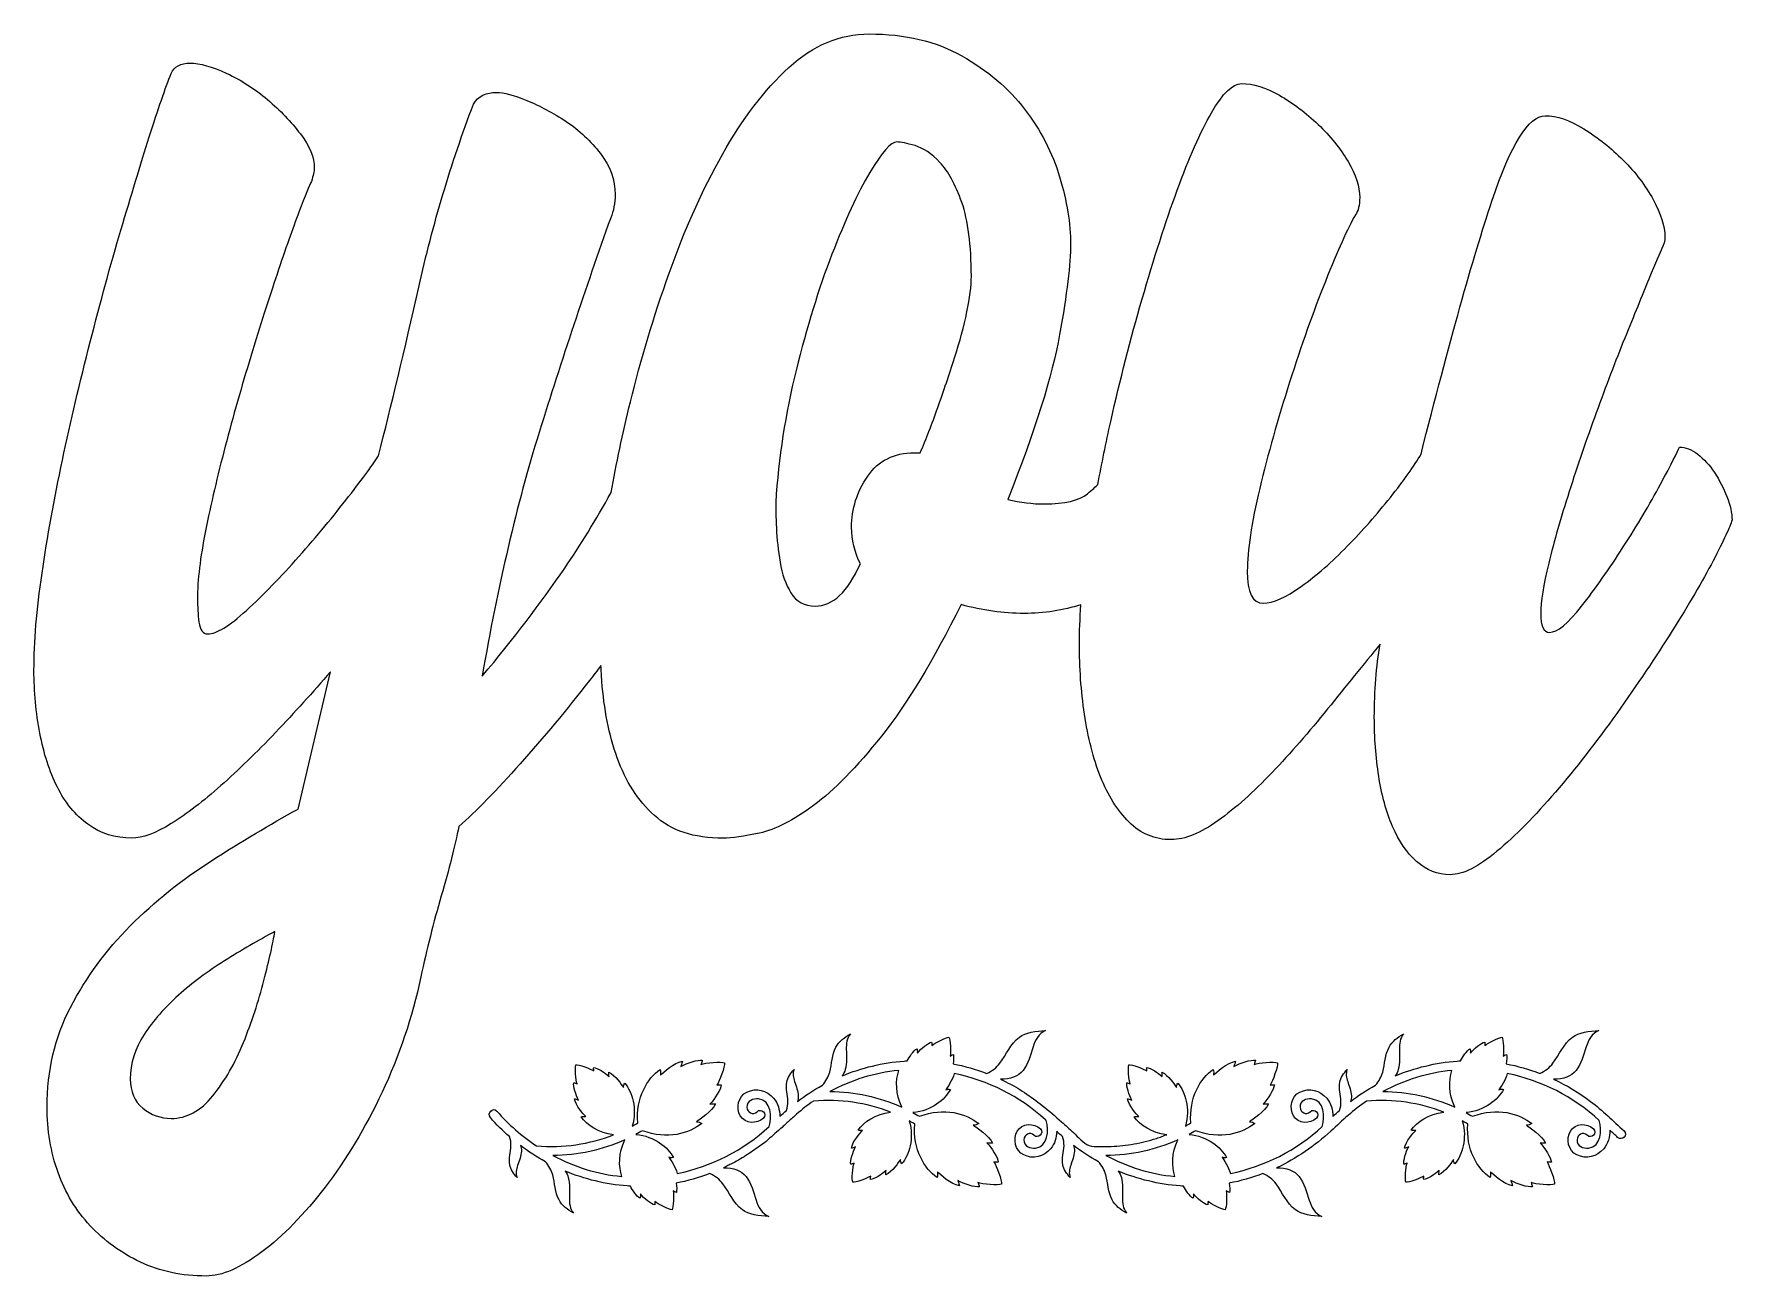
# Model space of a CAD drawing. Header units: inches. Extents: x 1.6 to 13.4, y -17.9 to -0.1.
# Drawn here: x 8.767 to 13.373, y -14.635 to -11.264 of the extents above; entities that cross this region are included whole.
import ezdxf

# ---------------------------------------------------------------- set-up
doc = ezdxf.new("R2010")
doc.units = ezdxf.units.IN
doc.header["$MEASUREMENT"] = 0
doc.layers.add('Layer 1', color=7, linetype='Continuous')

# ---------------------------------------------------------------- blocks, each defined once
blk = doc.blocks.new('block 7')
at = {"layer": 'Layer 1', "lineweight": 0}
for points, knots in [([(13.3218, -12.6943), (13.3508, -12.6389), (13.368, -12.6019), (13.3733, -12.5834), (13.3733, -12.565), (13.3686, -12.5438), (13.3594, -12.52), (13.3501, -12.4963), (13.3389, -12.4745), (13.3257, -12.4547), (13.3125, -12.4349), (13.2973, -12.4184), (13.2802, -12.4052), (13.263, -12.392), (13.2465, -12.3854), (13.2307, -12.3854), (13.2254, -12.3986), (13.2082, -12.4323), (13.1792, -12.4864), (13.1501, -12.5405), (13.1164, -12.5973), (13.0782, -12.6567), (13.0399, -12.7161), (13.0023, -12.7696), (12.9653, -12.8171), (12.9283, -12.8646), (12.8993, -12.8884), (12.8782, -12.8884), (12.8623, -12.8884), (12.8544, -12.8713), (12.8544, -12.8369), (12.8544, -12.8052), (12.8616, -12.7597), (12.8762, -12.7003), (12.8907, -12.6409), (12.9092, -12.5762), (12.9316, -12.5062), (12.954, -12.4362), (12.9785, -12.365), (13.0049, -12.2923), (13.0313, -12.2197), (13.057, -12.1524), (13.0822, -12.0903), (13.1072, -12.0283), (13.129, -11.9748), (13.1475, -11.9299), (13.166, -11.885), (13.1778, -11.8573), (13.1832, -11.8467), (13.1884, -11.8362), (13.1911, -11.8256), (13.1911, -11.815), (13.1911, -11.786), (13.1805, -11.7523), (13.1594, -11.714), (13.1382, -11.6758), (13.1112, -11.6401), (13.0782, -11.6071), (13.0451, -11.5741), (13.0095, -11.5457), (12.9712, -11.5219), (12.933, -11.4981), (12.898, -11.4863), (12.8663, -11.4863), (12.8214, -11.4863), (12.7732, -11.5635), (12.7217, -11.718), (12.6702, -11.8725), (12.6062, -12.1016), (12.5296, -12.4052), (12.5111, -12.4369), (12.4834, -12.4759), (12.4464, -12.522), (12.4094, -12.5683), (12.3705, -12.6125), (12.3296, -12.6547), (12.2886, -12.697), (12.247, -12.7333), (12.2048, -12.7636), (12.1626, -12.794), (12.1282, -12.8092), (12.1018, -12.8092), (12.0728, -12.8092), (12.0583, -12.7802), (12.0583, -12.722), (12.0583, -12.6666), (12.0695, -12.592), (12.092, -12.4983), (12.1144, -12.4046), (12.1415, -12.3081), (12.1732, -12.2091), (12.2048, -12.1101), (12.2371, -12.019), (12.2702, -11.9358), (12.3032, -11.8526), (12.3302, -11.7926), (12.3514, -11.7556), (12.3593, -11.7451), (12.3633, -11.7292), (12.3633, -11.7081), (12.3633, -11.6791), (12.3527, -11.6467), (12.3316, -11.611), (12.3104, -11.5754), (12.2834, -11.5417), (12.2504, -11.51), (12.2173, -11.4784), (12.1824, -11.452), (12.1454, -11.4308), (12.1084, -11.4097), (12.0741, -11.3991), (12.0424, -11.3991), (12.0187, -11.3991), (11.9916, -11.4256), (11.9612, -11.4784), (11.9309, -11.5312), (11.8998, -11.6011), (11.8682, -11.6883), (11.8365, -11.7754), (11.8048, -11.8738), (11.7731, -11.9834), (11.7414, -12.093), (11.713, -12.2039), (11.6879, -12.3161), (11.675, -12.3741), (11.6633, -12.4312), (11.6528, -12.4875), (11.6474, -12.4929), (11.638, -12.5011), (11.6246, -12.5121), (11.6021, -12.5306), (11.5632, -12.5399), (11.5078, -12.5399), (11.4761, -12.5399), (11.443, -12.5359), (11.4087, -12.528), (11.4826, -12.3405), (11.5295, -12.1913), (11.5493, -12.0804), (11.5691, -11.9695), (11.579, -11.8877), (11.579, -11.8348), (11.579, -11.7794), (11.5691, -11.7187), (11.5493, -11.6526), (11.5295, -11.5867), (11.4978, -11.5253), (11.4543, -11.4685), (11.4107, -11.4117), (11.3539, -11.3635), (11.284, -11.3239), (11.214, -11.2843), (11.1301, -11.2645), (11.0325, -11.2645), (10.9532, -11.2645), (10.8806, -11.2948), (10.8146, -11.3556), (10.7486, -11.4163), (10.6885, -11.4949), (10.6344, -11.5912), (10.5802, -11.6877), (10.532, -11.7952), (10.4898, -11.914), (10.4475, -12.0329), (10.4126, -12.1491), (10.3849, -12.2626), (10.3636, -12.3498), (10.3462, -12.4319), (10.3327, -12.5089), (10.2909, -12.5835), (10.2489, -12.652), (10.2066, -12.7141), (10.1419, -12.8092), (10.0673, -12.9069), (9.9828, -13.0072), (10.0251, -12.7617), (10.0766, -12.5412), (10.1373, -12.3458), (10.198, -12.1504), (10.2627, -11.9563), (10.3314, -11.7635), (10.3393, -11.7451), (10.3433, -11.7239), (10.3433, -11.7001), (10.3433, -11.6605), (10.33, -11.6236), (10.3037, -11.5892), (10.2772, -11.555), (10.2462, -11.5259), (10.2106, -11.5021), (10.1749, -11.4784), (10.1393, -11.4592), (10.1037, -11.4447), (10.068, -11.4302), (10.0409, -11.4229), (10.0225, -11.4229), (9.9934, -11.4229), (9.9723, -11.4335), (9.9591, -11.4546), (9.8983, -11.6157), (9.8488, -11.7814), (9.8106, -11.9517), (9.7722, -12.122), (9.7359, -12.2745), (9.7016, -12.4091), (9.6884, -12.4303), (9.6613, -12.4673), (9.6204, -12.52), (9.5795, -12.5729), (9.5346, -12.627), (9.4858, -12.6824), (9.4369, -12.7379), (9.3893, -12.7868), (9.3432, -12.829), (9.2969, -12.8713), (9.262, -12.8924), (9.2382, -12.8924), (9.225, -12.8924), (9.2171, -12.8818), (9.2144, -12.8607), (9.2118, -12.8396), (9.2105, -12.8185), (9.2105, -12.7973), (9.2105, -12.7472), (9.2177, -12.6858), (9.2323, -12.6131), (9.2468, -12.5405), (9.2646, -12.464), (9.2857, -12.3834), (9.3068, -12.3029), (9.3299, -12.2217), (9.3551, -12.1398), (9.3801, -12.058), (9.4039, -11.9834), (9.4264, -11.916), (9.4488, -11.8487), (9.4686, -11.7926), (9.4858, -11.7477), (9.5029, -11.7028), (9.5141, -11.6751), (9.5194, -11.6645), (9.5247, -11.6487), (9.5274, -11.6368), (9.5274, -11.6289), (9.5274, -11.5998), (9.5148, -11.5688), (9.4897, -11.5358), (9.4646, -11.5028), (9.4349, -11.4718), (9.4006, -11.4427), (9.3663, -11.4137), (9.3293, -11.3899), (9.2897, -11.3714), (9.2501, -11.353), (9.2171, -11.3437), (9.1907, -11.3437), (9.1643, -11.3437), (9.1471, -11.353), (9.1392, -11.3714), (9.1234, -11.411), (9.1035, -11.4685), (9.0798, -11.5437), (9.056, -11.619), (9.0303, -11.7035), (9.0025, -11.7972), (8.9748, -11.891), (8.9471, -11.992), (8.9194, -12.1002), (8.8916, -12.2085), (8.8665, -12.3155), (8.8441, -12.421), (8.8217, -12.5267), (8.8031, -12.629), (8.7887, -12.728), (8.7742, -12.827), (8.7669, -12.9148), (8.7669, -12.9914), (8.7669, -13.0495), (8.7722, -13.1063), (8.7827, -13.1617), (8.7932, -13.2172), (8.8091, -13.266), (8.8303, -13.3083), (8.8514, -13.3505), (8.8791, -13.3842), (8.9134, -13.4093), (8.9477, -13.4344), (8.9873, -13.4469), (9.0323, -13.4469), (9.0613, -13.4469), (9.0969, -13.4337), (9.1392, -13.4073), (9.1814, -13.3809), (9.2263, -13.3466), (9.2739, -13.3043), (9.3214, -13.2621), (9.3709, -13.2139), (9.4224, -13.1597), (9.4739, -13.1056), (9.5234, -13.0508), (9.5709, -12.9953), (9.5709, -12.9953), (9.4838, -13.3677), (9.4838, -13.3677), (9.4072, -13.4099), (9.3286, -13.4568), (9.2481, -13.5083), (9.1675, -13.5598), (9.0943, -13.6185), (9.0283, -13.6845), (8.9623, -13.7505), (8.9081, -13.8245), (8.8659, -13.9063), (8.8236, -13.9881), (8.8025, -14.078), (8.8025, -14.1757), (8.8025, -14.239), (8.8124, -14.2985), (8.8322, -14.3539), (8.852, -14.4094), (8.8811, -14.4575), (8.9194, -14.4985), (8.9576, -14.5394), (9.0032, -14.5724), (9.056, -14.5975), (9.1088, -14.6226), (9.1682, -14.6351), (9.2343, -14.6351), (9.2765, -14.6351), (9.3267, -14.6133), (9.3848, -14.5698), (9.4428, -14.5262), (9.5002, -14.4674), (9.5571, -14.3935), (9.6138, -14.3196), (9.6653, -14.2337), (9.7115, -14.1361), (9.7577, -14.0383), (9.7927, -13.9341), (9.8165, -13.8232), (9.8323, -13.7492), (9.8508, -13.6759), (9.8719, -13.6033), (9.8931, -13.5307), (9.9089, -13.468), (9.9195, -13.4152), (9.967, -13.373), (10.0225, -13.3162), (10.0858, -13.2449), (10.1492, -13.1736), (10.2119, -13.0983), (10.274, -13.0191), (10.2846, -13.0056), (10.2947, -12.9921), (10.305, -12.9785), (10.3058, -12.9927), (10.3066, -13.0068), (10.3076, -13.0211), (10.3129, -13.0963), (10.3267, -13.1657), (10.3492, -13.229), (10.3716, -13.2924), (10.4053, -13.3446), (10.4502, -13.3855), (10.4951, -13.4265), (10.5571, -13.4469), (10.6364, -13.4469), (10.6601, -13.4469), (10.6931, -13.4423), (10.7354, -13.433), (10.7776, -13.4238), (10.8265, -13.3987), (10.8819, -13.3578), (10.9374, -13.3169), (10.9988, -13.2542), (11.0661, -13.1696), (11.1335, -13.0851), (11.2054, -12.9663), (11.282, -12.8131), (11.34, -12.829), (11.3968, -12.8369), (11.4523, -12.8369), (11.5073, -12.8369), (11.5589, -12.829), (11.6071, -12.8133), (11.6043, -12.8512), (11.6028, -12.8869), (11.6028, -12.9201), (11.6028, -12.9835), (11.6074, -13.0468), (11.6167, -13.1102), (11.6259, -13.1736), (11.6404, -13.2304), (11.6602, -13.2805), (11.68, -13.3307), (11.7058, -13.3716), (11.7375, -13.4033), (11.7692, -13.435), (11.8074, -13.4508), (11.8523, -13.4508), (11.8893, -13.4508), (11.9315, -13.4337), (11.9791, -13.3993), (12.0266, -13.3651), (12.0754, -13.3215), (12.1256, -13.2686), (12.1757, -13.2159), (12.2259, -13.1584), (12.2761, -13.0963), (12.3263, -13.0343), (12.3738, -12.9755), (12.4187, -12.9201), (12.4081, -12.9809), (12.4029, -13.0468), (12.4029, -13.1181), (12.4029, -13.1736), (12.4068, -13.2271), (12.4148, -13.2785), (12.4227, -13.33), (12.4352, -13.3756), (12.4524, -13.4152), (12.4695, -13.4548), (12.4913, -13.4865), (12.5177, -13.5103), (12.5441, -13.534), (12.5745, -13.5459), (12.6088, -13.5459), (12.6431, -13.5459), (12.6854, -13.5247), (12.7356, -13.4825), (12.7857, -13.4403), (12.8386, -13.3869), (12.894, -13.3221), (12.9495, -13.2574), (13.0049, -13.1861), (13.0604, -13.1082), (13.1158, -13.0304), (13.166, -12.9557), (13.2109, -12.8844), (13.2558, -12.8131), (13.2927, -12.7498), (13.3218, -12.6943)], [0, 0, 0, 0, 1, 1, 1, 2, 2, 2, 3, 3, 3, 4, 4, 4, 5, 5, 5, 6, 6, 6, 7, 7, 7, 8, 8, 8, 9, 9, 9, 10, 10, 10, 11, 11, 11, 12, 12, 12, 13, 13, 13, 14, 14, 14, 15, 15, 15, 16, 16, 16, 17, 17, 17, 18, 18, 18, 19, 19, 19, 20, 20, 20, 21, 21, 21, 22, 22, 22, 23, 23, 23, 24, 24, 24, 25, 25, 25, 26, 26, 26, 27, 27, 27, 28, 28, 28, 29, 29, 29, 30, 30, 30, 31, 31, 31, 32, 32, 32, 33, 33, 33, 34, 34, 34, 35, 35, 35, 36, 36, 36, 37, 37, 37, 38, 38, 38, 39, 39, 39, 40, 40, 40, 41, 41, 41, 42, 42, 42, 43, 43, 43, 44, 44, 44, 45, 45, 45, 46, 46, 46, 47, 47, 47, 48, 48, 48, 49, 49, 49, 50, 50, 50, 51, 51, 51, 52, 52, 52, 53, 53, 53, 54, 54, 54, 55, 55, 55, 56, 56, 56, 57, 57, 57, 58, 58, 58, 59, 59, 59, 60, 60, 60, 61, 61, 61, 62, 62, 62, 63, 63, 63, 64, 64, 64, 65, 65, 65, 66, 66, 66, 67, 67, 67, 68, 68, 68, 69, 69, 69, 70, 70, 70, 71, 71, 71, 72, 72, 72, 73, 73, 73, 74, 74, 74, 75, 75, 75, 76, 76, 76, 77, 77, 77, 78, 78, 78, 79, 79, 79, 80, 80, 80, 81, 81, 81, 82, 82, 82, 83, 83, 83, 84, 84, 84, 85, 85, 85, 86, 86, 86, 87, 87, 87, 88, 88, 88, 89, 89, 89, 90, 90, 90, 91, 91, 91, 92, 92, 92, 93, 93, 93, 94, 94, 94, 95, 95, 95, 96, 96, 96, 97, 97, 97, 98, 98, 98, 99, 99, 99, 100, 100, 100, 101, 101, 101, 102, 102, 102, 103, 103, 103, 104, 104, 104, 105, 105, 105, 106, 106, 106, 107, 107, 107, 108, 108, 108, 109, 109, 109, 110, 110, 110, 111, 111, 111, 112, 112, 112, 113, 113, 113, 114, 114, 114, 115, 115, 115, 116, 116, 116, 117, 117, 117, 118, 118, 118, 119, 119, 119, 120, 120, 120, 121, 121, 121, 122, 122, 122, 123, 123, 123, 124, 124, 124, 125, 125, 125, 126, 126, 126, 127, 127, 127, 128, 128, 128, 129, 129, 129, 130, 130, 130, 131, 131, 131, 132, 132, 132, 133, 133, 133, 134, 134, 134, 135, 135, 135, 136, 136, 136, 137, 137, 137, 138, 138, 138, 139, 139, 139, 140, 140, 140, 141, 141, 141, 142, 142, 142, 143, 143, 143, 144, 144, 144, 145, 145, 145, 146, 146, 146, 147, 147, 147, 147]), ([(11.2978, -12.019), (11.2899, -12.0573), (11.2786, -12.0989), (11.2642, -12.1438), (11.2496, -12.1887), (11.2345, -12.2336), (11.2186, -12.2784), (11.2028, -12.3234), (11.1869, -12.3643), (11.1711, -12.4012), (11.1711, -12.4012), (11.1552, -12.4012), (11.1552, -12.4012), (11.0998, -12.4012), (11.0575, -12.4224), (11.0285, -12.4646), (10.9994, -12.5069), (10.9849, -12.5531), (10.9849, -12.6032), (10.9849, -12.6376), (10.9928, -12.6706), (11.0087, -12.7022), (10.9743, -12.7789), (10.9334, -12.8171), (10.8859, -12.8171), (10.8568, -12.8171), (10.835, -12.8052), (10.8205, -12.7815), (10.806, -12.7577), (10.7961, -12.73), (10.7908, -12.6983), (10.7855, -12.6666), (10.7822, -12.6356), (10.7809, -12.6052), (10.7796, -12.5749), (10.779, -12.5517), (10.779, -12.5359), (10.7869, -12.4145), (10.8053, -12.295), (10.8344, -12.1774), (10.8634, -12.06), (10.8958, -11.955), (10.9315, -11.8625), (10.9671, -11.7701), (11.0014, -11.6962), (11.0344, -11.6407), (11.0674, -11.5853), (11.0919, -11.5576), (11.1077, -11.5576), (11.1182, -11.5576), (11.1348, -11.5609), (11.1572, -11.5675), (11.1796, -11.5741), (11.2021, -11.5892), (11.2245, -11.613), (11.2469, -11.6368), (11.2668, -11.6731), (11.284, -11.7219), (11.3011, -11.7708), (11.3097, -11.8375), (11.3097, -11.922), (11.3097, -11.9484), (11.3058, -11.9807), (11.2978, -12.019)], [0, 0, 0, 0, 1, 1, 1, 2, 2, 2, 3, 3, 3, 4, 4, 4, 5, 5, 5, 6, 6, 6, 7, 7, 7, 8, 8, 8, 9, 9, 9, 10, 10, 10, 11, 11, 11, 12, 12, 12, 13, 13, 13, 14, 14, 14, 15, 15, 15, 16, 16, 16, 17, 17, 17, 18, 18, 18, 19, 19, 19, 20, 20, 20, 21, 21, 21, 21]), ([(9.3907, -13.8331), (9.3762, -13.8898), (9.3577, -13.9459), (9.3353, -14.0014), (9.3128, -14.0568), (9.2851, -14.105), (9.2521, -14.146), (9.219, -14.1869), (9.1814, -14.2074), (9.1392, -14.2074), (9.1101, -14.2074), (9.0844, -14.1981), (9.062, -14.1796), (9.0395, -14.1611), (9.0283, -14.1347), (9.0283, -14.1004), (9.0283, -14.0581), (9.0408, -14.0179), (9.0659, -13.9796), (9.091, -13.9413), (9.122, -13.9057), (9.159, -13.8727), (9.1959, -13.8396), (9.2375, -13.8086), (9.2838, -13.7796), (9.3299, -13.7505), (9.3755, -13.7241), (9.4204, -13.7004), (9.4151, -13.7321), (9.4052, -13.7762), (9.3907, -13.8331)], [0, 0, 0, 0, 1, 1, 1, 2, 2, 2, 3, 3, 3, 4, 4, 4, 5, 5, 5, 6, 6, 6, 7, 7, 7, 8, 8, 8, 9, 9, 9, 10, 10, 10, 10])]:
    blk.add_open_spline(points, degree=3, knots=knots, dxfattribs=at)
blk = doc.blocks.new('block 17')
at = {"layer": 'Layer 1', "lineweight": 0}
for points, knots in [([(12.98, -14.2532), (12.9913, -14.2643), (13.0088, -14.2469), (12.9974, -14.2358), (12.9805, -14.2194), (12.9473, -14.2195), (12.9347, -14.242), (12.9229, -14.2631), (12.9284, -14.2952), (12.9521, -14.3064), (12.9783, -14.3188), (13.0064, -14.312), (13.0251, -14.2899), (13.0373, -14.2754), (13.0419, -14.2575), (13.0418, -14.2394), (13.0489, -14.2459), (13.0559, -14.2524), (13.063, -14.2589), (13.0747, -14.2697), (13.0921, -14.2523), (13.0804, -14.2415), (13.0507, -14.2141), (13.0219, -14.1856), (12.9896, -14.1612), (12.9584, -14.1377), (12.9247, -14.1175), (12.8892, -14.1009), (12.9153, -14.101), (12.9377, -14.0935), (12.9503, -14.0774), (12.9646, -14.059), (12.9701, -14.0356), (12.9775, -14.0131), (12.9834, -13.9952), (12.9924, -13.9769), (13.0117, -13.9692), (12.9853, -13.9697), (12.9577, -13.9738), (12.9404, -13.9866), (12.9155, -14.005), (12.9054, -14.0342), (12.8875, -14.0578), (12.8788, -14.0693), (12.8663, -14.0786), (12.8518, -14.0851), (12.8221, -14.0738), (12.7915, -14.0651), (12.7604, -14.0592), (12.7622, -14.0491), (12.7627, -14.0392), (12.7613, -14.0343), (12.759, -14.035), (12.756, -14.0362), (12.7527, -14.0384), (12.7547, -14.0292), (12.7535, -13.9926), (12.7494, -13.9869), (12.7425, -13.9862), (12.71, -14.0032), (12.703, -14.0094), (12.7033, -14.0055), (12.7029, -14.0023), (12.7023, -14), (12.6931, -14.0021), (12.6731, -14.018), (12.6639, -14.03), (12.6638, -14.0237), (12.6632, -14.021), (12.6629, -14.0181), (12.6524, -14.0242), (12.6428, -14.0394), (12.6364, -14.051), (12.6334, -14.0512), (12.6304, -14.0514), (12.6274, -14.0516), (12.5693, -14.0561), (12.5127, -14.0699), (12.4596, -14.0918), (12.4634, -14.0866), (12.4664, -14.0808), (12.468, -14.0746), (12.4728, -14.0569), (12.4712, -14.0385), (12.4709, -14.0201), (12.4706, -14.0055), (12.4722, -13.9896), (12.4822, -13.9778), (12.4664, -13.9869), (12.4506, -13.9989), (12.4428, -14.0137), (12.4317, -14.0349), (12.4318, -14.0589), (12.4259, -14.0815), (12.4226, -14.0944), (12.4155, -14.1069), (12.4061, -14.1174), (12.3825, -14.1303), (12.3599, -14.1449), (12.3384, -14.1611), (12.3401, -14.1564), (12.341, -14.1515), (12.3408, -14.1465), (12.3402, -14.1329), (12.3349, -14.1202), (12.3306, -14.1072), (12.3271, -14.0969), (12.3247, -14.0853), (12.3292, -14.0747), (12.3199, -14.0846), (12.3114, -14.0967), (12.3092, -14.1089), (12.3061, -14.1265), (12.3115, -14.1435), (12.3124, -14.1609), (12.3129, -14.169), (12.3114, -14.1774), (12.3085, -14.1855), (12.3024, -14.1909), (12.2964, -14.1964), (12.2904, -14.202), (12.2904, -14.1842), (12.2858, -14.1667), (12.2737, -14.1524), (12.2551, -14.1303), (12.227, -14.1235), (12.2007, -14.1359), (12.177, -14.1471), (12.1716, -14.1792), (12.1834, -14.2003), (12.196, -14.2228), (12.2292, -14.2229), (12.2461, -14.2065), (12.2575, -14.1954), (12.24, -14.178), (12.2286, -14.1891), (12.2177, -14.1998), (12.2023, -14.1911), (12.2015, -14.177), (12.2005, -14.1601), (12.2187, -14.1523), (12.2328, -14.1544), (12.2679, -14.1595), (12.2687, -14.2025), (12.2618, -14.2295), (12.1914, -14.2943), (12.1048, -14.3378), (12.0124, -14.3566), (12.0082, -14.3392), (11.9934, -14.3184), (11.9897, -14.3127), (11.9944, -14.3141), (11.9977, -14.3145), (12.002, -14.3138), (11.987, -14.2852), (11.951, -14.2558), (11.9003, -14.2507), (11.9063, -14.2475), (11.9123, -14.2442), (11.9182, -14.2407), (11.9844, -14.2661), (12.0458, -14.2486), (12.0787, -14.2207), (12.0742, -14.2179), (12.0702, -14.2169), (12.0641, -14.2163), (12.0721, -14.2107), (12.1069, -14.1887), (12.1158, -14.1677), (12.1122, -14.1679), (12.1088, -14.1675), (12.101, -14.1684), (12.1143, -14.1552), (12.1307, -14.128), (12.1318, -14.1164), (12.1289, -14.1161), (12.1249, -14.1162), (12.1201, -14.1171), (12.1266, -14.1075), (12.1424, -14.065), (12.1403, -14.0566), (12.1327, -14.0525), (12.0876, -14.0568), (12.0766, -14.0607), (12.0788, -14.0563), (12.0798, -14.0525), (12.0803, -14.0495), (12.0687, -14.0477), (12.0383, -14.0566), (12.0221, -14.0661), (12.0251, -14.0588), (12.0255, -14.0555), (12.0266, -14.052), (12.004, -14.0552), (11.9739, -14.0832), (11.9665, -14.0896), (11.9674, -14.084), (11.9674, -14.0794), (11.9659, -14.0743), (11.9313, -14.0985), (11.8995, -14.1515), (11.9053, -14.2197), (11.9003, -14.2226), (11.8953, -14.2254), (11.8903, -14.2281), (11.904, -14.1798), (11.8904, -14.1361), (11.8697, -14.1118), (11.8675, -14.1154), (11.8666, -14.1187), (11.8661, -14.1236), (11.8617, -14.1171), (11.8439, -14.089), (11.8269, -14.0818), (11.8271, -14.0848), (11.8267, -14.0875), (11.8275, -14.0938), (11.8169, -14.0831), (11.7949, -14.0698), (11.7855, -14.0689), (11.7852, -14.0713), (11.7853, -14.0745), (11.786, -14.0784), (11.7783, -14.0731), (11.7439, -14.0604), (11.7372, -14.062), (11.7338, -14.0682), (11.7374, -14.1046), (11.7405, -14.1135), (11.737, -14.1118), (11.7339, -14.1109), (11.7315, -14.1105), (11.73, -14.1198), (11.7372, -14.1445), (11.7448, -14.1575), (11.7389, -14.1551), (11.7363, -14.1548), (11.7334, -14.1539), (11.7361, -14.1721), (11.7587, -14.1965), (11.7638, -14.2024), (11.7593, -14.2017), (11.7556, -14.2017), (11.7515, -14.2029), (11.7674, -14.2257), (11.7988, -14.247), (11.8398, -14.2516), (11.8365, -14.2512), (11.8297, -14.2554), (11.8265, -14.2566), (11.8216, -14.2583), (11.8167, -14.26), (11.8117, -14.2616), (11.8018, -14.2648), (11.7918, -14.2676), (11.7817, -14.2701), (11.7616, -14.2751), (11.741, -14.2787), (11.7203, -14.281), (11.6995, -14.2832), (11.6785, -14.284), (11.6576, -14.2835), (11.6487, -14.2832), (11.6371, -14.2843), (11.6289, -14.2808), (11.6129, -14.2739), (11.5994, -14.2575), (11.5865, -14.2459), (11.5759, -14.2363), (11.5652, -14.2267), (11.5547, -14.2169), (11.5378, -14.2014), (11.5204, -14.1865), (11.5023, -14.1723), (11.4867, -14.1601), (11.4705, -14.1484), (11.454, -14.1372), (11.4376, -14.1261), (11.4209, -14.1168), (11.4033, -14.1079), (11.3985, -14.1055), (11.3937, -14.1032), (11.3889, -14.1009), (11.415, -14.101), (11.4374, -14.0935), (11.4499, -14.0774), (11.4642, -14.059), (11.4698, -14.0356), (11.4772, -14.0131), (11.4831, -13.9952), (11.492, -13.9769), (11.5113, -13.9692), (11.4849, -13.9697), (11.4574, -13.9738), (11.4401, -13.9866), (11.4152, -14.005), (11.4051, -14.0342), (11.3872, -14.0578), (11.3784, -14.0693), (11.366, -14.0786), (11.3514, -14.0851), (11.3218, -14.0738), (11.2912, -14.0651), (11.2601, -14.0592), (11.2618, -14.0491), (11.2624, -14.0392), (11.2609, -14.0343), (11.2586, -14.035), (11.2556, -14.0362), (11.2523, -14.0384), (11.2543, -14.0292), (11.2531, -13.9926), (11.249, -13.9869), (11.2421, -13.9862), (11.2097, -14.0032), (11.2027, -14.0094), (11.2029, -14.0055), (11.2025, -14.0023), (11.202, -14), (11.1928, -14.0021), (11.1727, -14.018), (11.1635, -14.03), (11.1635, -14.0237), (11.1628, -14.021), (11.1625, -14.0181), (11.1521, -14.0242), (11.1424, -14.0394), (11.136, -14.051), (11.133, -14.0512), (11.13, -14.0514), (11.1271, -14.0516), (11.069, -14.0561), (11.0123, -14.0699), (10.9592, -14.0918), (10.9631, -14.0866), (10.966, -14.0808), (10.9677, -14.0746), (10.9724, -14.0569), (10.9708, -14.0385), (10.9705, -14.0201), (10.9703, -14.0055), (10.9719, -13.9896), (10.9819, -13.9778), (10.966, -13.9869), (10.9502, -13.9989), (10.9425, -14.0137), (10.9313, -14.0349), (10.9314, -14.0589), (10.9256, -14.0815), (10.9222, -14.0944), (10.9152, -14.1069), (10.9058, -14.1174), (10.8822, -14.1303), (10.8596, -14.1449), (10.8381, -14.1611), (10.8398, -14.1564), (10.8406, -14.1515), (10.8404, -14.1465), (10.8398, -14.1329), (10.8346, -14.1202), (10.8302, -14.1072), (10.8268, -14.0969), (10.8243, -14.0853), (10.8288, -14.0747), (10.8196, -14.0846), (10.8111, -14.0967), (10.8089, -14.1089), (10.8057, -14.1265), (10.8112, -14.1435), (10.8121, -14.1609), (10.8125, -14.169), (10.8111, -14.1774), (10.8082, -14.1855), (10.802, -14.1909), (10.796, -14.1964), (10.7901, -14.202), (10.79, -14.1842), (10.7854, -14.1667), (10.7734, -14.1524), (10.7548, -14.1303), (10.7266, -14.1235), (10.7004, -14.1359), (10.6767, -14.1471), (10.6712, -14.1792), (10.683, -14.2003), (10.6956, -14.2228), (10.7289, -14.2229), (10.7457, -14.2065), (10.7571, -14.1954), (10.7397, -14.178), (10.7283, -14.1891), (10.7173, -14.1998), (10.7019, -14.1911), (10.7011, -14.177), (10.7001, -14.1601), (10.7183, -14.1523), (10.7325, -14.1544), (10.7676, -14.1595), (10.7684, -14.2025), (10.7614, -14.2295), (10.6911, -14.2943), (10.6045, -14.3378), (10.5121, -14.3566), (10.5078, -14.3392), (10.493, -14.3184), (10.4893, -14.3127), (10.4941, -14.3141), (10.4974, -14.3145), (10.5016, -14.3138), (10.4867, -14.2852), (10.4507, -14.2558), (10.3999, -14.2507), (10.4059, -14.2475), (10.4119, -14.2442), (10.4178, -14.2407), (10.484, -14.2661), (10.5455, -14.2486), (10.5784, -14.2207), (10.5738, -14.2179), (10.5699, -14.2169), (10.5638, -14.2163), (10.5718, -14.2107), (10.6066, -14.1887), (10.6154, -14.1677), (10.6118, -14.1679), (10.6085, -14.1675), (10.6007, -14.1684), (10.6139, -14.1552), (10.6303, -14.128), (10.6315, -14.1164), (10.6285, -14.1161), (10.6245, -14.1162), (10.6197, -14.1171), (10.6263, -14.1075), (10.642, -14.065), (10.64, -14.0566), (10.6324, -14.0525), (10.5873, -14.0568), (10.5763, -14.0607), (10.5784, -14.0563), (10.5795, -14.0525), (10.5799, -14.0495), (10.5684, -14.0477), (10.5379, -14.0566), (10.5218, -14.0661), (10.5247, -14.0588), (10.5252, -14.0555), (10.5262, -14.052), (10.5037, -14.0552), (10.4735, -14.0832), (10.4661, -14.0896), (10.4671, -14.084), (10.4671, -14.0794), (10.4656, -14.0743), (10.431, -14.0985), (10.3992, -14.1515), (10.4049, -14.2197), (10.4, -14.2226), (10.395, -14.2254), (10.39, -14.2281), (10.4036, -14.1798), (10.39, -14.1361), (10.3694, -14.1118), (10.3671, -14.1154), (10.3663, -14.1187), (10.3658, -14.1236), (10.3613, -14.1171), (10.3436, -14.089), (10.3266, -14.0818), (10.3267, -14.0848), (10.3264, -14.0875), (10.3272, -14.0938), (10.3165, -14.0831), (10.2945, -14.0698), (10.2852, -14.0689), (10.2849, -14.0713), (10.2849, -14.0745), (10.2857, -14.0784), (10.2779, -14.0731), (10.2436, -14.0604), (10.2368, -14.062), (10.2335, -14.0682), (10.237, -14.1046), (10.2402, -14.1135), (10.2366, -14.1118), (10.2335, -14.1109), (10.2311, -14.1105), (10.2296, -14.1198), (10.2369, -14.1445), (10.2445, -14.1575), (10.2386, -14.1551), (10.2359, -14.1548), (10.2331, -14.1539), (10.2357, -14.1721), (10.2583, -14.1965), (10.2635, -14.2024), (10.2589, -14.2017), (10.2553, -14.2017), (10.2511, -14.2029), (10.2671, -14.2257), (10.2985, -14.247), (10.3394, -14.2516), (10.2735, -14.2775), (10.2023, -14.288), (10.1304, -14.2819), (10.0904, -14.2555), (10.0539, -14.2237), (10.0226, -14.1876), (10.0121, -14.1756), (9.9948, -14.1931), (10.0051, -14.205), (10.0212, -14.2235), (10.0386, -14.2408), (10.0569, -14.2568), (10.0598, -14.2649), (10.0612, -14.2733), (10.0608, -14.2814), (10.0598, -14.2988), (10.0544, -14.3158), (10.0576, -14.3334), (10.0598, -14.3456), (10.0683, -14.3577), (10.0775, -14.3676), (10.073, -14.357), (10.0755, -14.3454), (10.0789, -14.335), (10.0832, -14.3221), (10.0885, -14.3094), (10.0891, -14.2958), (10.0893, -14.2908), (10.0885, -14.2859), (10.0868, -14.2812), (10.1082, -14.2974), (10.1309, -14.312), (10.1544, -14.3249), (10.1639, -14.3354), (10.1709, -14.3478), (10.1742, -14.3608), (10.1801, -14.3834), (10.18, -14.4074), (10.1912, -14.4286), (10.1989, -14.4434), (10.2147, -14.4554), (10.2306, -14.4645), (10.2205, -14.4527), (10.219, -14.4368), (10.2192, -14.4221), (10.2195, -14.4038), (10.2211, -14.3854), (10.2164, -14.3677), (10.2147, -14.3614), (10.2118, -14.3557), (10.2079, -14.3505), (10.261, -14.3724), (10.3176, -14.3862), (10.3757, -14.3907), (10.3787, -14.3909), (10.3817, -14.3911), (10.3847, -14.3913), (10.3911, -14.4029), (10.4008, -14.4181), (10.4112, -14.4242), (10.4115, -14.4213), (10.4122, -14.4186), (10.4122, -14.4123), (10.4214, -14.4243), (10.4415, -14.4402), (10.4507, -14.4423), (10.4512, -14.44), (10.4516, -14.4368), (10.4513, -14.4329), (10.4584, -14.4391), (10.4908, -14.4561), (10.4977, -14.4553), (10.5018, -14.4497), (10.503, -14.4131), (10.501, -14.4039), (10.5043, -14.4061), (10.5073, -14.4073), (10.5096, -14.408), (10.5111, -14.403), (10.5105, -14.3932), (10.5088, -14.3831), (10.5399, -14.3772), (10.5705, -14.3685), (10.6001, -14.3572), (10.6147, -14.3637), (10.6271, -14.373), (10.6358, -14.3845), (10.6538, -14.4081), (10.6639, -14.4373), (10.6887, -14.4557), (10.706, -14.4685), (10.7336, -14.4726), (10.76, -14.4731), (10.7407, -14.4654), (10.7317, -14.4471), (10.7258, -14.4292), (10.7184, -14.4067), (10.7129, -14.3833), (10.6986, -14.3649), (10.686, -14.3488), (10.6637, -14.3412), (10.6376, -14.3414), (10.6401, -14.3413), (10.6445, -14.338), (10.6468, -14.3369), (10.6505, -14.3351), (10.6541, -14.3333), (10.6577, -14.3314), (10.6646, -14.3278), (10.6714, -14.3241), (10.6781, -14.3202), (10.6915, -14.3124), (10.7046, -14.3041), (10.7173, -14.2953), (10.7291, -14.2871), (10.7421, -14.2791), (10.7528, -14.2698), (10.7657, -14.2586), (10.7783, -14.2471), (10.791, -14.2358), (10.7932, -14.2358), (10.7998, -14.2279), (10.8016, -14.2263), (10.8054, -14.2229), (10.8092, -14.2196), (10.8129, -14.2162), (10.8205, -14.2094), (10.8281, -14.2027), (10.8357, -14.1959), (10.8504, -14.1828), (10.8653, -14.1712), (10.8817, -14.1603), (10.9536, -14.1542), (11.0248, -14.1648), (11.0908, -14.1907), (11.0498, -14.1953), (11.0184, -14.2166), (11.0025, -14.2394), (11.0066, -14.2406), (11.0103, -14.2406), (11.0148, -14.2399), (11.0097, -14.2458), (10.987, -14.2702), (10.9844, -14.2884), (10.9872, -14.2875), (10.9899, -14.2872), (10.9958, -14.2848), (10.9882, -14.2978), (10.981, -14.3225), (10.9825, -14.3317), (10.9848, -14.3314), (10.988, -14.3305), (10.9915, -14.3288), (10.9883, -14.3377), (10.9848, -14.3741), (10.9881, -14.3802), (10.9949, -14.3819), (11.0293, -14.3692), (11.037, -14.3639), (11.0363, -14.3678), (11.0362, -14.371), (11.0365, -14.3734), (11.0459, -14.3725), (11.0678, -14.3592), (11.0785, -14.3485), (11.0777, -14.3548), (11.078, -14.3575), (11.0779, -14.3604), (11.0949, -14.3533), (11.1126, -14.3252), (11.1171, -14.3187), (11.1176, -14.3236), (11.1185, -14.3268), (11.1207, -14.3305), (11.1414, -14.3062), (11.1549, -14.2625), (11.1413, -14.2142), (11.1463, -14.2169), (11.1513, -14.2197), (11.1562, -14.2226), (11.1505, -14.2908), (11.1823, -14.3438), (11.2169, -14.368), (11.2184, -14.3629), (11.2184, -14.3583), (11.2175, -14.3527), (11.2249, -14.3591), (11.255, -14.3871), (11.2775, -14.3903), (11.2765, -14.3868), (11.276, -14.3835), (11.2731, -14.3762), (11.2892, -14.3857), (11.3197, -14.3946), (11.3312, -14.3927), (11.3308, -14.3898), (11.3297, -14.3859), (11.3276, -14.3816), (11.3386, -14.3855), (11.3837, -14.3898), (11.3913, -14.3857), (11.3933, -14.3773), (11.3776, -14.3348), (11.3711, -14.3252), (11.3758, -14.3261), (11.3798, -14.3262), (11.3828, -14.3259), (11.3817, -14.3142), (11.3652, -14.287), (11.352, -14.2739), (11.3598, -14.2748), (11.3631, -14.2744), (11.3668, -14.2746), (11.3579, -14.2536), (11.3231, -14.2316), (11.3151, -14.226), (11.3212, -14.2254), (11.3252, -14.2244), (11.3297, -14.2216), (11.2968, -14.1937), (11.2354, -14.1762), (11.1691, -14.2016), (11.1632, -14.1981), (11.1573, -14.1948), (11.1513, -14.1916), (11.202, -14.1865), (11.238, -14.1571), (11.2529, -14.1285), (11.2487, -14.1278), (11.2454, -14.1282), (11.2406, -14.1296), (11.2443, -14.1239), (11.2592, -14.1031), (11.2634, -14.0857), (11.355, -14.1043), (11.4409, -14.1473), (11.511, -14.2111), (11.5116, -14.2119), (11.5122, -14.2126), (11.5129, -14.2133), (11.5197, -14.2404), (11.5187, -14.2828), (11.4838, -14.2879), (11.4696, -14.29), (11.4515, -14.2822), (11.4524, -14.2653), (11.4532, -14.2512), (11.4686, -14.2425), (11.4796, -14.2532), (11.491, -14.2643), (11.5084, -14.2469), (11.497, -14.2358), (11.4802, -14.2194), (11.4469, -14.2195), (11.4344, -14.242), (11.4225, -14.2631), (11.428, -14.2952), (11.4517, -14.3064), (11.4779, -14.3188), (11.5061, -14.312), (11.5247, -14.2899), (11.5362, -14.2762), (11.5409, -14.2595), (11.5414, -14.2424), (11.5465, -14.2473), (11.5518, -14.2521), (11.5572, -14.2568), (11.5601, -14.2649), (11.5615, -14.2733), (11.5611, -14.2814), (11.5602, -14.2988), (11.5548, -14.3158), (11.5579, -14.3334), (11.5601, -14.3456), (11.5686, -14.3577), (11.5778, -14.3676), (11.5734, -14.357), (11.5758, -14.3454), (11.5793, -14.335), (11.5836, -14.3221), (11.5888, -14.3094), (11.5894, -14.2958), (11.5896, -14.2908), (11.5888, -14.2859), (11.5871, -14.2812), (11.6086, -14.2974), (11.6312, -14.312), (11.6548, -14.3249), (11.6642, -14.3354), (11.6713, -14.3478), (11.6746, -14.3608), (11.6804, -14.3834), (11.6804, -14.4074), (11.6915, -14.4286), (11.6993, -14.4434), (11.7151, -14.4554), (11.7309, -14.4645), (11.7209, -14.4527), (11.7193, -14.4368), (11.7196, -14.4221), (11.7199, -14.4038), (11.7215, -14.3854), (11.7167, -14.3677), (11.715, -14.3614), (11.7121, -14.3557), (11.7082, -14.3505), (11.7613, -14.3724), (11.818, -14.3862), (11.8761, -14.3907), (11.8791, -14.3909), (11.8821, -14.3911), (11.8851, -14.3913), (11.8915, -14.4029), (11.9011, -14.4181), (11.9116, -14.4242), (11.9119, -14.4213), (11.9125, -14.4186), (11.9125, -14.4123), (11.9217, -14.4243), (11.9418, -14.4402), (11.951, -14.4423), (11.9516, -14.44), (11.9519, -14.4368), (11.9517, -14.4329), (11.9587, -14.4391), (11.9911, -14.4561), (11.9981, -14.4553), (12.0022, -14.4497), (12.0033, -14.4131), (12.0014, -14.4039), (12.0046, -14.4061), (12.0076, -14.4073), (12.0099, -14.408), (12.0114, -14.403), (12.0109, -14.3932), (12.0091, -14.3831), (12.0402, -14.3772), (12.0708, -14.3685), (12.1004, -14.3572), (12.115, -14.3637), (12.1274, -14.373), (12.1362, -14.3845), (12.1541, -14.4081), (12.1642, -14.4373), (12.1891, -14.4557), (12.2064, -14.4685), (12.234, -14.4726), (12.2604, -14.4731), (12.2411, -14.4654), (12.2321, -14.4471), (12.2262, -14.4292), (12.2188, -14.4067), (12.2133, -14.3833), (12.199, -14.3649), (12.1864, -14.3488), (12.164, -14.3412), (12.1379, -14.3414), (12.1922, -14.316), (12.241, -14.2821), (12.2851, -14.2416), (12.3163, -14.2129), (12.3466, -14.1838), (12.3821, -14.1603), (12.454, -14.1542), (12.5252, -14.1648), (12.5911, -14.1907), (12.5502, -14.1953), (12.5187, -14.2166), (12.5028, -14.2394), (12.5069, -14.2406), (12.5106, -14.2406), (12.5151, -14.2399), (12.51, -14.2458), (12.4874, -14.2702), (12.4848, -14.2884), (12.4876, -14.2875), (12.4903, -14.2872), (12.4961, -14.2848), (12.4885, -14.2978), (12.4813, -14.3225), (12.4828, -14.3317), (12.4852, -14.3314), (12.4883, -14.3305), (12.4918, -14.3288), (12.4887, -14.3377), (12.4852, -14.3741), (12.4885, -14.3802), (12.4953, -14.3819), (12.5296, -14.3692), (12.5374, -14.3639), (12.5366, -14.3678), (12.5366, -14.371), (12.5368, -14.3734), (12.5462, -14.3725), (12.5682, -14.3592), (12.5788, -14.3485), (12.5781, -14.3548), (12.5784, -14.3575), (12.5783, -14.3604), (12.5952, -14.3533), (12.613, -14.3252), (12.6175, -14.3187), (12.618, -14.3236), (12.6188, -14.3268), (12.621, -14.3305), (12.6417, -14.3062), (12.6553, -14.2625), (12.6416, -14.2142), (12.6467, -14.2169), (12.6517, -14.2197), (12.6566, -14.2226), (12.6508, -14.2908), (12.6827, -14.3438), (12.7173, -14.368), (12.7188, -14.3629), (12.7188, -14.3583), (12.7178, -14.3527), (12.7252, -14.3591), (12.7553, -14.3871), (12.7779, -14.3903), (12.7768, -14.3868), (12.7764, -14.3835), (12.7735, -14.3762), (12.7896, -14.3857), (12.8201, -14.3946), (12.8316, -14.3927), (12.8312, -14.3898), (12.8301, -14.3859), (12.828, -14.3816), (12.8389, -14.3855), (12.884, -14.3898), (12.8916, -14.3857), (12.8937, -14.3773), (12.878, -14.3348), (12.8714, -14.3252), (12.8762, -14.3261), (12.8802, -14.3262), (12.8831, -14.3259), (12.882, -14.3142), (12.8656, -14.287), (12.8524, -14.2739), (12.8601, -14.2748), (12.8635, -14.2744), (12.8671, -14.2746), (12.8582, -14.2536), (12.8235, -14.2316), (12.8154, -14.226), (12.8215, -14.2254), (12.8255, -14.2244), (12.8301, -14.2216), (12.7971, -14.1937), (12.7357, -14.1762), (12.6695, -14.2016), (12.6636, -14.1981), (12.6576, -14.1948), (12.6516, -14.1916), (12.7024, -14.1865), (12.7383, -14.1571), (12.7533, -14.1285), (12.749, -14.1278), (12.7457, -14.1282), (12.741, -14.1296), (12.7447, -14.1239), (12.7595, -14.1031), (12.7637, -14.0857), (12.8561, -14.1045), (12.9428, -14.148), (13.0131, -14.2128), (13.02, -14.2398), (13.0192, -14.2828), (12.9841, -14.2879), (12.97, -14.29), (12.9518, -14.2822), (12.9528, -14.2653), (12.9536, -14.2512), (12.969, -14.2425), (12.98, -14.2532)], [0, 0, 0, 0, 1, 1, 1, 2, 2, 2, 3, 3, 3, 4, 4, 4, 5, 5, 5, 6, 6, 6, 7, 7, 7, 8, 8, 8, 9, 9, 9, 10, 10, 10, 11, 11, 11, 12, 12, 12, 13, 13, 13, 14, 14, 14, 15, 15, 15, 16, 16, 16, 17, 17, 17, 18, 18, 18, 19, 19, 19, 20, 20, 20, 21, 21, 21, 22, 22, 22, 23, 23, 23, 24, 24, 24, 25, 25, 25, 26, 26, 26, 27, 27, 27, 28, 28, 28, 29, 29, 29, 30, 30, 30, 31, 31, 31, 32, 32, 32, 33, 33, 33, 34, 34, 34, 35, 35, 35, 36, 36, 36, 37, 37, 37, 38, 38, 38, 39, 39, 39, 40, 40, 40, 41, 41, 41, 42, 42, 42, 43, 43, 43, 44, 44, 44, 45, 45, 45, 46, 46, 46, 47, 47, 47, 48, 48, 48, 49, 49, 49, 50, 50, 50, 51, 51, 51, 52, 52, 52, 53, 53, 53, 54, 54, 54, 55, 55, 55, 56, 56, 56, 57, 57, 57, 58, 58, 58, 59, 59, 59, 60, 60, 60, 61, 61, 61, 62, 62, 62, 63, 63, 63, 64, 64, 64, 65, 65, 65, 66, 66, 66, 67, 67, 67, 68, 68, 68, 69, 69, 69, 70, 70, 70, 71, 71, 71, 72, 72, 72, 73, 73, 73, 74, 74, 74, 75, 75, 75, 76, 76, 76, 77, 77, 77, 78, 78, 78, 79, 79, 79, 80, 80, 80, 81, 81, 81, 82, 82, 82, 83, 83, 83, 84, 84, 84, 85, 85, 85, 86, 86, 86, 87, 87, 87, 88, 88, 88, 89, 89, 89, 90, 90, 90, 91, 91, 91, 92, 92, 92, 93, 93, 93, 94, 94, 94, 95, 95, 95, 96, 96, 96, 97, 97, 97, 98, 98, 98, 99, 99, 99, 100, 100, 100, 101, 101, 101, 102, 102, 102, 103, 103, 103, 104, 104, 104, 105, 105, 105, 106, 106, 106, 107, 107, 107, 108, 108, 108, 109, 109, 109, 110, 110, 110, 111, 111, 111, 112, 112, 112, 113, 113, 113, 114, 114, 114, 115, 115, 115, 116, 116, 116, 117, 117, 117, 118, 118, 118, 119, 119, 119, 120, 120, 120, 121, 121, 121, 122, 122, 122, 123, 123, 123, 124, 124, 124, 125, 125, 125, 126, 126, 126, 127, 127, 127, 128, 128, 128, 129, 129, 129, 130, 130, 130, 131, 131, 131, 132, 132, 132, 133, 133, 133, 134, 134, 134, 135, 135, 135, 136, 136, 136, 137, 137, 137, 138, 138, 138, 139, 139, 139, 140, 140, 140, 141, 141, 141, 142, 142, 142, 143, 143, 143, 144, 144, 144, 145, 145, 145, 146, 146, 146, 147, 147, 147, 148, 148, 148, 149, 149, 149, 150, 150, 150, 151, 151, 151, 152, 152, 152, 153, 153, 153, 154, 154, 154, 155, 155, 155, 156, 156, 156, 157, 157, 157, 158, 158, 158, 159, 159, 159, 160, 160, 160, 161, 161, 161, 162, 162, 162, 163, 163, 163, 164, 164, 164, 165, 165, 165, 166, 166, 166, 167, 167, 167, 168, 168, 168, 169, 169, 169, 170, 170, 170, 171, 171, 171, 172, 172, 172, 173, 173, 173, 174, 174, 174, 175, 175, 175, 176, 176, 176, 177, 177, 177, 178, 178, 178, 179, 179, 179, 180, 180, 180, 181, 181, 181, 182, 182, 182, 183, 183, 183, 184, 184, 184, 185, 185, 185, 186, 186, 186, 187, 187, 187, 188, 188, 188, 189, 189, 189, 190, 190, 190, 191, 191, 191, 192, 192, 192, 193, 193, 193, 194, 194, 194, 195, 195, 195, 196, 196, 196, 197, 197, 197, 198, 198, 198, 199, 199, 199, 200, 200, 200, 201, 201, 201, 202, 202, 202, 203, 203, 203, 204, 204, 204, 205, 205, 205, 206, 206, 206, 207, 207, 207, 208, 208, 208, 209, 209, 209, 210, 210, 210, 211, 211, 211, 212, 212, 212, 213, 213, 213, 214, 214, 214, 215, 215, 215, 216, 216, 216, 217, 217, 217, 218, 218, 218, 219, 219, 219, 220, 220, 220, 221, 221, 221, 222, 222, 222, 223, 223, 223, 224, 224, 224, 225, 225, 225, 226, 226, 226, 227, 227, 227, 228, 228, 228, 229, 229, 229, 230, 230, 230, 231, 231, 231, 232, 232, 232, 233, 233, 233, 234, 234, 234, 235, 235, 235, 236, 236, 236, 237, 237, 237, 238, 238, 238, 239, 239, 239, 240, 240, 240, 241, 241, 241, 242, 242, 242, 243, 243, 243, 244, 244, 244, 245, 245, 245, 246, 246, 246, 247, 247, 247, 248, 248, 248, 249, 249, 249, 250, 250, 250, 251, 251, 251, 252, 252, 252, 253, 253, 253, 254, 254, 254, 255, 255, 255, 256, 256, 256, 257, 257, 257, 258, 258, 258, 259, 259, 259, 260, 260, 260, 261, 261, 261, 262, 262, 262, 263, 263, 263, 264, 264, 264, 265, 265, 265, 266, 266, 266, 267, 267, 267, 268, 268, 268, 269, 269, 269, 270, 270, 270, 271, 271, 271, 272, 272, 272, 273, 273, 273, 274, 274, 274, 275, 275, 275, 276, 276, 276, 277, 277, 277, 278, 278, 278, 279, 279, 279, 280, 280, 280, 281, 281, 281, 282, 282, 282, 283, 283, 283, 284, 284, 284, 285, 285, 285, 286, 286, 286, 287, 287, 287, 288, 288, 288, 289, 289, 289, 290, 290, 290, 291, 291, 291, 292, 292, 292, 293, 293, 293, 294, 294, 294, 295, 295, 295, 296, 296, 296, 297, 297, 297, 298, 298, 298, 299, 299, 299, 300, 300, 300, 301, 301, 301, 302, 302, 302, 303, 303, 303, 304, 304, 304, 305, 305, 305, 306, 306, 306, 307, 307, 307, 308, 308, 308, 309, 309, 309, 310, 310, 310, 311, 311, 311, 312, 312, 312, 313, 313, 313, 314, 314, 314, 315, 315, 315, 316, 316, 316, 317, 317, 317, 318, 318, 318, 319, 319, 319, 320, 320, 320, 321, 321, 321, 322, 322, 322, 323, 323, 323, 324, 324, 324, 325, 325, 325, 326, 326, 326, 326]), ([(10.926, -14.1341), (10.9839, -14.1034), (11.0475, -14.0835), (11.1128, -14.0773), (11.104, -14.1048), (11.1039, -14.1406), (11.121, -14.1767), (11.0597, -14.1491), (10.9933, -14.1345), (10.926, -14.1341)], [0, 0, 0, 0, 1, 1, 1, 2, 2, 2, 3, 3, 3, 3]), ([(12.4263, -14.1341), (12.4842, -14.1034), (12.5478, -14.0835), (12.6132, -14.0773), (12.6043, -14.1048), (12.6042, -14.1406), (12.6213, -14.1767), (12.5601, -14.1491), (12.4937, -14.1345), (12.4263, -14.1341)], [0, 0, 0, 0, 1, 1, 1, 2, 2, 2, 3, 3, 3, 3]), ([(10.3615, -14.3649), (10.2961, -14.3588), (10.2326, -14.3389), (10.1746, -14.3082), (10.242, -14.3077), (10.3084, -14.2932), (10.3697, -14.2656), (10.3525, -14.3017), (10.3527, -14.3375), (10.3615, -14.3649)], [0, 0, 0, 0, 1, 1, 1, 2, 2, 2, 3, 3, 3, 3]), ([(11.8618, -14.3649), (11.7965, -14.3588), (11.7329, -14.3389), (11.675, -14.3082), (11.7424, -14.3077), (11.8088, -14.2932), (11.87, -14.2656), (11.8529, -14.3017), (11.853, -14.3375), (11.8618, -14.3649)], [0, 0, 0, 0, 1, 1, 1, 2, 2, 2, 3, 3, 3, 3])]:
    blk.add_open_spline(points, degree=3, knots=knots, dxfattribs=at)

msp = doc.modelspace()

# ---------------------------------------------------------------- block references
at = {"layer": 'Layer 1'}
for name in ['block 7', 'block 17']:
    msp.add_blockref(name, (0, 0), dxfattribs=at)

doc.saveas('drawing.dxf')
